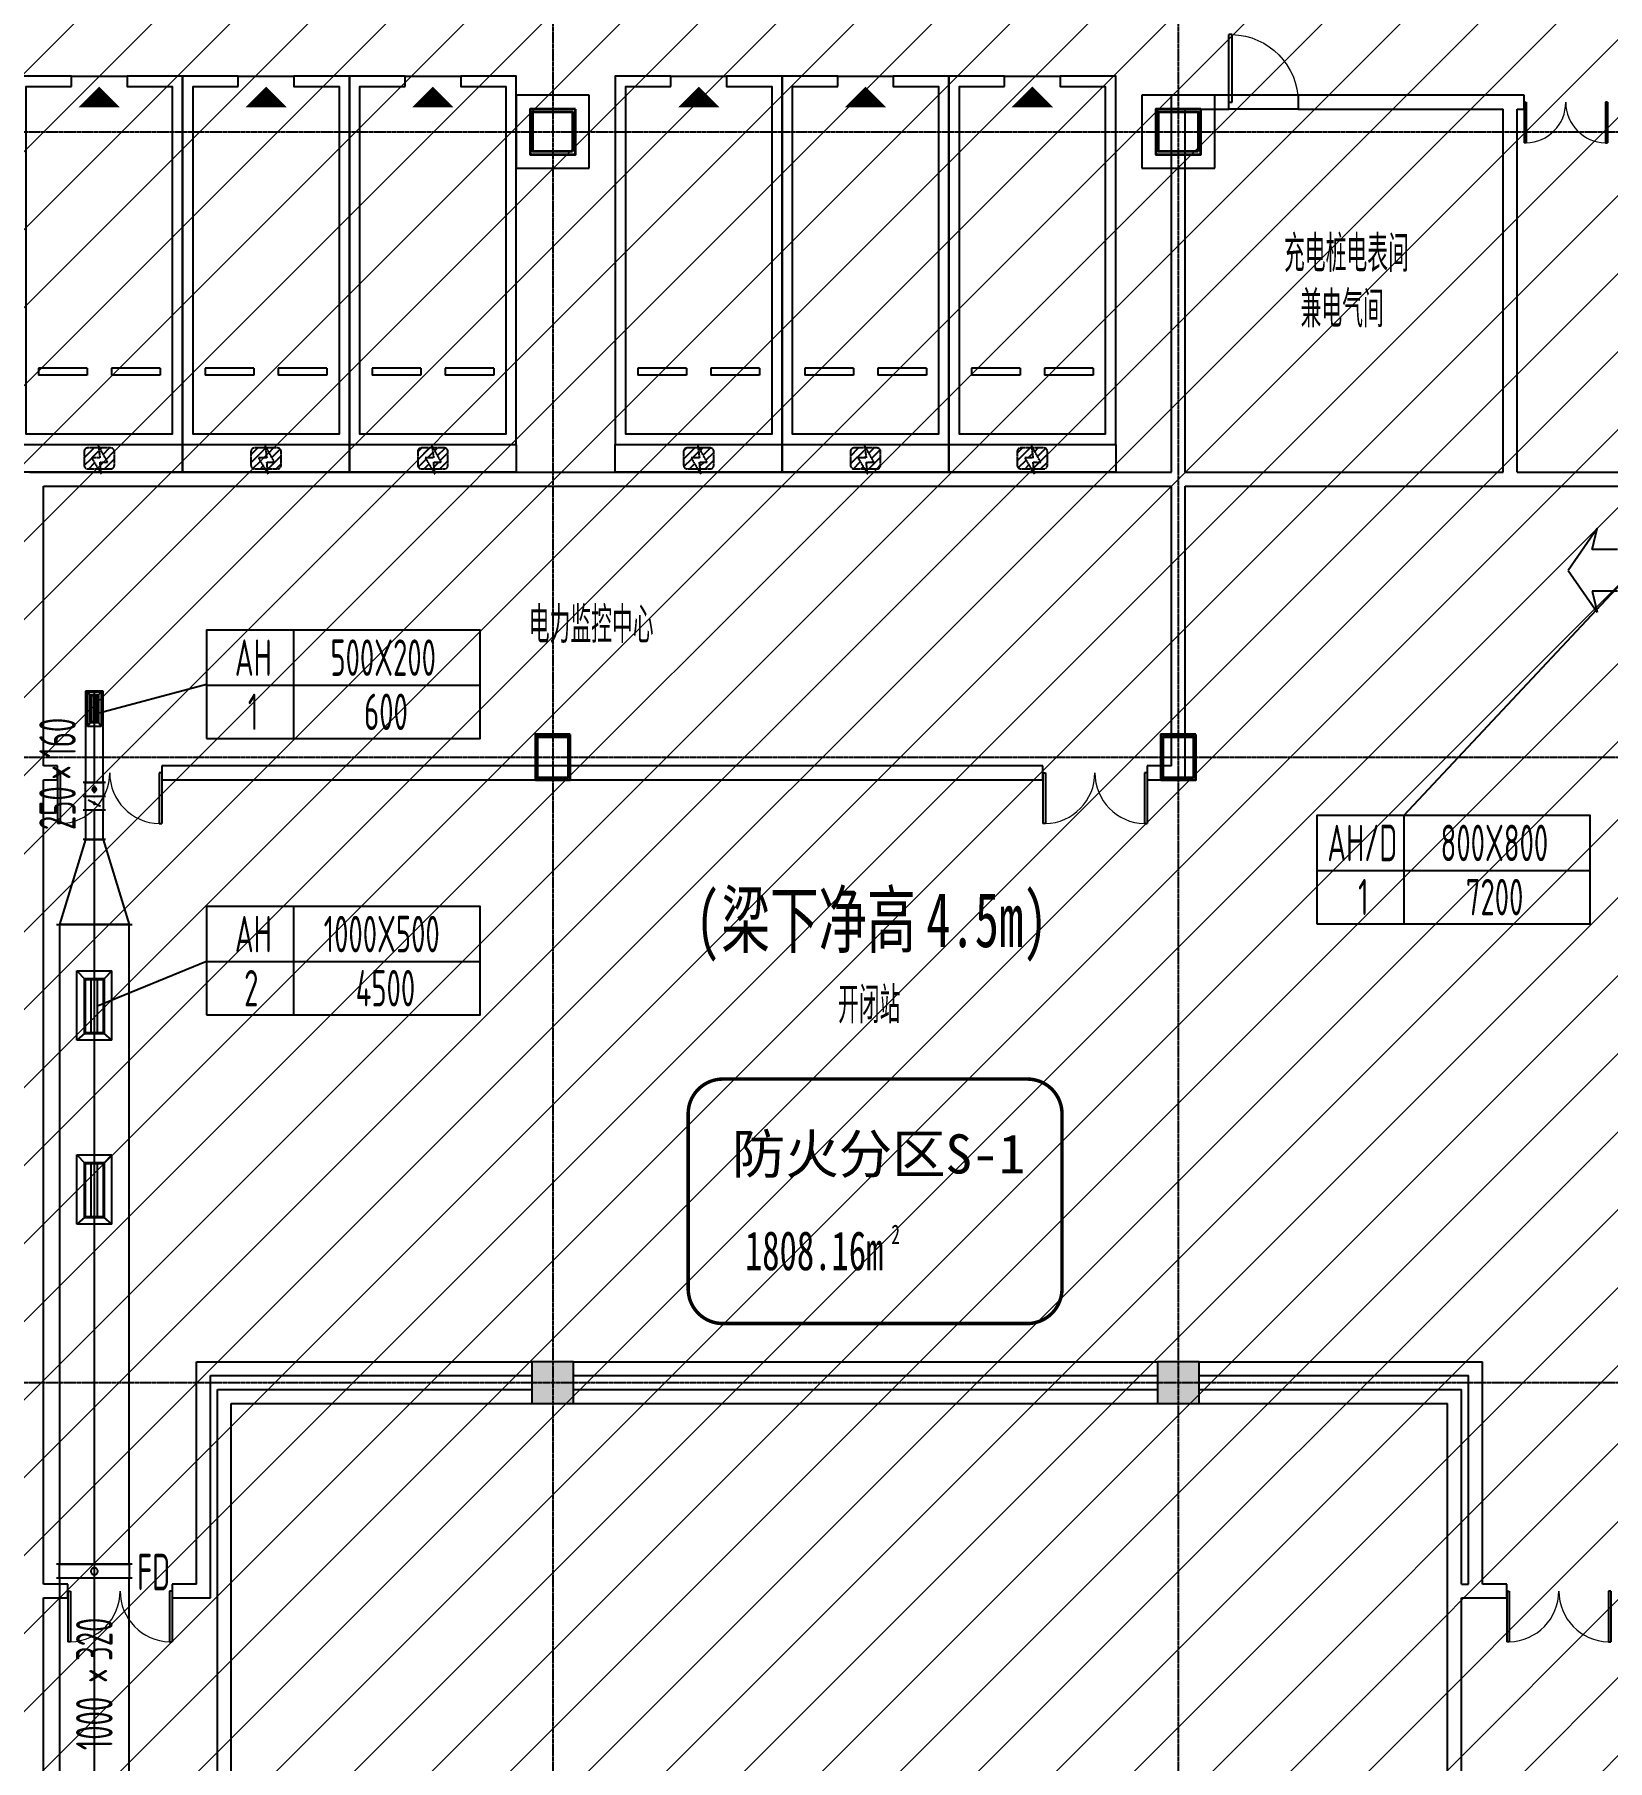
# Model space of a CAD drawing. Extents: x -20827274 to 1300756471, y -549375 to 3431892.
# Drawn here: x -61665 to -39034, y -198699 to -173860 of the extents above; entities that cross this region are included whole.
import ezdxf

# ---------------------------------------------------------------- set-up
doc = ezdxf.new("R2010")
doc.units = 0
doc.header["$LTSCALE"] = 10
for name, pattern in [('CENTER2', [1.125, 0.75, -0.125, 0.125, -0.125]), ('暖附图底图$0$DASH', [0.35, 0.25, -0.1]), ('暖附图底图$0$DOTE', [2.42, 2, -0.2, 0.02, -0.2])]:
    doc.linetypes.add(name, pattern=pattern)
for name, color, linetype in [('1-zs', 3, 'Continuous'), ('1-暖通标注', 4, 'Continuous'), ('1-标注暖通', 4, 'Continuous'), ('DUCT-排风中心线', 5, 'CENTER2'), ('DUCT-排风标注', 3, 'Continuous'), ('DUCT-排风法兰', 2, 'Continuous'), ('DUCT-排风管', 31, 'Continuous'), ('DUCT-排风管端线', 2, 'Continuous'), ('DUCT-排风阀门', 7, 'Continuous'), ('DUCT-排风风口', 7, 'Continuous'), ('PUB_HATCH', 8, 'Continuous'), ('暖附图底图$0$0-绿', 8, 'Continuous'), ('暖附图底图$0$0-蓝', 8, 'Continuous'), ('暖附图底图$0$00-停车位', 8, 'Continuous'), ('暖附图底图$0$1-标注暖通', 8, 'Continuous'), ('暖附图底图$0$A-COLUMN', 8, 'Continuous'), ('暖附图底图$0$A-PUB_HATCH', 8, 'Continuous'), ('暖附图底图$0$A-ROOM_NAME', 8, 'Continuous'), ('暖附图底图$0$A-WALL', 8, 'Continuous'), ('暖附图底图$0$car', 8, 'Continuous'), ('暖附图底图$0$DOOR_FIRE', 8, 'Continuous'), ('暖附图底图$0$DOTE', 8, 'Continuous'), ('暖附图底图$0$SPACE', 8, 'Continuous'), ('暖附图底图$0$WINDOW', 8, 'Continuous')]:
    doc.layers.add(name, color=color, linetype=linetype)
doc.layers.add('F-非人防区', color=105, linetype='Continuous', lineweight=15)
doc.layers.add('暖附图底图$0$钢柱', color=8, linetype='Continuous', lineweight=35)
doc.styles.add('8B2_02', font='tssdeng.shx', dxfattribs={"width": 0.6, "bigfont": 'TSSDCHN.shx'})
doc.styles.add('暖附图底图$0$8B2_02', font='tssdeng.shx', dxfattribs={"width": 0.6, "bigfont": 'TSSDCHN.shx'})
doc.styles.add('暖附图底图$0$黑体', font='simhei.ttf', dxfattribs={"width": 0.65})

# ---------------------------------------------------------------- blocks, each defined once
blk = doc.blocks.new('$风口$00000148')
for p, q in [((100, 262), (100, -262)), ((516, 0), (307, 301)), ((343, 150), (307, 301)), ((0, -200), (0, 200)), ((100, 200), (0, 200)), ((100, 140), (0, 196)), ((0, 118), (100, 140)), ((163, 150), (343, 150)), ((100, 55), (0, 118)), ((0, 29), (100, 55)), ((100, -36), (0, 29)), ((307, -301), (516, 0)), ((0, -63), (100, -36)), ((100, -123), (0, -63)), ((0, -161), (100, -123)), ((100, -200), (0, -161)), ((100, -200), (0, -200)), ((163, -150), (343, -150)), ((343, -150), (307, -301))]:
    blk.add_line(p, q)
blk = doc.blocks.new('$风口$00000108')
for p, q in [((-250, 135), (-190, 75)), ((-250, -135), (-250, 135)), ((250, 135), (200, 75)), ((250, 135), (250, -135)), ((200, 25), (-190, 25)), ((-250, -135), (-190, -75)), ((200, -25), (-190, -25)), ((200, -75), (250, -135)), ((250, -135), (-250, -135))]:
    blk.add_line(p, q)
at = {"linetype": 'Continuous'}
blk.add_line((250, 135), (-250, 135), dxfattribs=at)
at = {"lineweight": 40}
for p, q in [((-190, 75), (200, 75)), ((-190, -75), (-190, 75)), ((200, 75), (200, -75)), ((-190, -75), (200, -75))]:
    blk.add_line(p, q, dxfattribs=at)
blk = doc.blocks.new('暖附图底图$0$车位2400x5300')
at = {"layer": '暖附图底图$0$00-停车位', "color": 251}
for p, q in [((-875, -1000), (-175, -1000)), ((-875, -1100), (-875, -1000)), ((-875, -1100), (-175, -1100)), ((-175, -1100), (-175, -1000)), ((175, -1000), (875, -1000)), ((175, -1100), (175, -1000)), ((175, -1100), (875, -1100)), ((875, -1100), (875, -1000)), ((400, -5300), (-400, -5300))]:
    blk.add_line(p, q, dxfattribs=at)
blk.add_lwpolyline([(400, -5150), (400, -5300), (1200, -5300), (1200, 0), (-1200, 0), (-1200, -5300), (-400, -5300), (-400, -5150), (-1050, -5150), (-1050, -150), (1050, -150), (1050, -5150), (400, -5150)], dxfattribs=at)
blk.add_lwpolyline([(0, -5150, 0, 600, 0), (0, -4850, 600, 600, 0)], format="xyseb", dxfattribs=at)
blk = doc.blocks.new('暖附图底图$0$A$C10817FE3')
at = {"layer": '暖附图底图$0$0-蓝', "color": 9, "linetype": '暖附图底图$0$DASH', "ltscale": 3, "const_width": 50}
blk.add_lwpolyline([(-159602, -29901), (-155223, -29901, 0.414214), (-154723, -29401), (-154723, -26882, 0.414214), (-155223, -26382), (-159602, -26382, 0.414214), (-160102, -26882), (-160102, -29401, 0.414214)], format="xyb", close=True, dxfattribs=at)
at = {"layer": '暖附图底图$0$0-绿', "color": 0, "linetype": '暖附图底图$0$DASH', "style": '暖附图底图$0$黑体'}
blk.add_text('防火分区S-1', height=563.3, dxfattribs=at).set_placement((-159473, -27741))
at = {"layer": '暖附图底图$0$0-绿', "color": 0, "linetype": '暖附图底图$0$DASH', "style": '暖附图底图$0$黑体', "width": 0.65}
for s, height, p in [('2', 282, (-157179, -28758)), ('1808.16m', 563.3, (-159285, -29133))]:
    blk.add_text(s, height=height, dxfattribs=at).set_placement(p)
blk = doc.blocks.new('暖附图底图$0$A$C2EF10B80')
at = {"layer": '暖附图底图$0$A-PUB_HATCH'}
h = blk.add_hatch(dxfattribs=at)
h.set_pattern_fill('ANSI31', color=256, scale=50, angle=-16.4434)
h.set_pattern_definition([(45, (6188.46, 7099.97), (-56.1266, 56.1266), [])])
h.paths.add_polyline_path([(-983, -100, 0.414214), (-1033, -50), (-1184, -50), (-1091, -207), (-1210, -207), (-1204, -250), (-983, -250)])
h.paths.add_polyline_path([(-983, -250), (-1204, -250), (-1190, -350), (-1033, -350, 0.414213), (-983, -300)])
h.paths.add_polyline_path([(-1262, -250), (-1417, -250), (-1417, -300, 0.414215), (-1367, -350), (-1207, -350)])
h.paths.add_polyline_path([(-1221, -50), (-1367, -50, 0.414214), (-1417, -100), (-1417, -250), (-1262, -250), (-1320, -146), (-1212, -146)])
at = {"layer": '暖附图底图$0$car', "linetype": '暖附图底图$0$DASH', "ltscale": 0.5}
blk.add_line((-1367, -350), (-1033, -350), dxfattribs=at)
at = {"layer": '暖附图底图$0$car', "linetype": '暖附图底图$0$DASH'}
blk.add_lwpolyline([(-2400, 0), (0, 0), (0, -400), (-2400, -400)], close=True, dxfattribs=at)
at = {"layer": '暖附图底图$0$car', "linetype": '暖附图底图$0$DASH', "ltscale": 0.5}
blk.add_lwpolyline([(-1320, -146), (-1185, -390), (-1210, -207), (-1091, -207), (-1227, 23), (-1212, -146)], close=True, dxfattribs=at)
for points in [[(-1367, -50, 0.414214), (-1417, -100), (-1417, -300)], [(-1033, -350, 0.414214), (-983, -300), (-983, -100, 0.414214), (-1033, -50), (-1367, -50)]]:
    blk.add_lwpolyline(points, format="xyb", dxfattribs=at)
at = {"layer": '暖附图底图$0$car', "linetype": '暖附图底图$0$DASH'}
blk.add_arc((-1367, -300), 50, 180, 270, dxfattribs=at)
blk = doc.blocks.new('暖附图底图$0$A$C77CA03F4')
at = {"rotation": 16.44344089606073}
for p in [(6792, 2422), (4490, 1742), (2189, 1063)]:
    blk.add_blockref('暖附图底图$0$A$C2EF10B80', p, dxfattribs=at)
blk = doc.blocks.new('暖附图底图$0$A$C00330F2E')
at = {"layer": '暖附图底图$0$A-COLUMN'}
for p, q in [((18375, 200), (17325, 200)), ((17325, 200), (17325, -850)), ((18375, -850), (18375, 200)), ((27375, 200), (26325, 200)), ((26325, 200), (26325, -850)), ((27375, -850), (27375, 200)), ((17325, -850), (18375, -850)), ((26325, -850), (27375, -850))]:
    blk.add_line(p, q, dxfattribs=at)
at = {"layer": '暖附图底图$0$钢柱', "color": 4, "lineweight": 35}
for points in [[(18175, 0), (17525, 0), (17525, -650), (18175, -650)], [(27175, 0), (26525, 0), (26525, -650), (27175, -650)], [(18135, -610), (17565, -610), (17565, -40), (18135, -40)], [(27135, -610), (26565, -610), (26565, -40), (27135, -40)], [(18100, -9000), (17600, -9000), (17600, -9650), (18100, -9650)], [(18070, -9620), (17630, -9620), (17630, -9030), (18070, -9030)], [(27100, -9000), (26600, -9000), (26600, -9650), (27100, -9650)], [(27070, -9620), (26630, -9620), (26630, -9030), (27070, -9030)]]:
    blk.add_lwpolyline(points, close=True, dxfattribs=at)
blk = doc.blocks.new('_FZH')
blk.add_lwpolyline([(-0.5, -0.5), (0.5, -0.5), (0.5, 0.5), (-0.5, 0.5)], close=True)
at = {"layer": 'PUB_HATCH'}
blk.add_solid([(-0.5, -0.5), (0.5, -0.5), (-0.5, 0.5), (0.5, 0.5)], dxfattribs=at)
blk = doc.blocks.new('暖附图底图$0$$DorLib2D$00000002')
for p, q in [((-0.5, 0), (-0.5, 0.4875)), ((-0.475, 0.4875), (-0.5, 0.4875)), ((-0.475, 0), (-0.475, 0.4875)), ((0.475, 0), (0.475, 0.4875)), ((0.475, 0.4875), (0.5, 0.4875)), ((0.5, 0), (0.5, 0.4875)), ((-0.5, 0), (-0.475, 0)), ((0.5, 0), (0.475, 0))]:
    blk.add_line(p, q)
at = {"lineweight": 13}
for centre, start, end in [((-0.4875, 0), 0, 88.53072), ((0.4875, 0), 91.46928, 180)]:
    blk.add_arc(centre, 0.4875, start, end, dxfattribs=at)
blk = doc.blocks.new('暖附图底图$0$$DorLib2D$00000001')
for p, q in [((0.45, 0.975), (0.5, 0.975)), ((0.45, 0), (0.45, 0.975)), ((0.5, 0), (0.5, 0.975)), ((0.5, 0), (0.45, 0))]:
    blk.add_line(p, q)
at = {"lineweight": 13}
blk.add_arc((0.475, 0), 0.975, 91.4693, 180, dxfattribs=at)
blk = doc.blocks.new('暖附图底图$0$AFSFCS')
at = {"layer": '暖附图底图$0$A-WALL'}
for p, q in [((-45308.6, -180160.4), (-45308.6, -174735.4)), ((-44483.6, -174735.4), (-45308.6, -174735.4)), ((-44483.6, -174935.4), (-44483.6, -174735.4)), ((-40433.6, -174735.4), (-43483.6, -174735.4)), ((-43483.6, -174735.4), (-43483.6, -174935.4)), ((-40233.6, -174735.4), (-40433.6, -174735.4)), ((-40233.6, -174935.4), (-40233.6, -174735.4)), ((-45108.6, -180160.4), (-45108.6, -174935.4)), ((-45108.6, -174935.4), (-44483.6, -174935.4)), ((-43483.6, -174935.4), (-40533.6, -174935.4)), ((-40533.6, -180160.4), (-40533.6, -174935.4)), ((-40333.6, -174935.4), (-40233.6, -174935.4)), ((-40333.6, -180160.4), (-40333.6, -174935.4)), ((-61733.6, -180160.4), (-45308.6, -180160.4)), ((-45108.6, -180160.4), (-40533.6, -180160.4)), ((-40333.6, -180160.4), (-38533.6, -180160.4)), ((-61533.6, -180360.4), (-45308.6, -180360.4)), ((-61533.6, -184260.4), (-61533.6, -180360.4)), ((-45308.6, -184385.4), (-45308.6, -180360.4)), ((-45108.6, -184585.4), (-45108.6, -180360.4)), ((-45108.6, -180360.4), (-40433.6, -180360.4)), ((-40433.6, -180360.4), (-38633.6, -180360.4)), ((-61533.6, -184385.4), (-61533.6, -184260.4)), ((-61333.6, -184385.4), (-61533.6, -184385.4)), ((-61333.6, -184585.4), (-61333.6, -184385.4)), ((-47158.6, -184385.4), (-59833.6, -184385.4)), ((-59833.6, -184385.4), (-59833.6, -184585.4)), ((-47158.6, -184585.4), (-47158.6, -184385.4)), ((-45308.6, -184385.4), (-45658.6, -184385.4)), ((-45658.6, -184385.4), (-45658.6, -184585.4)), ((-61533.6, -184585.4), (-61333.6, -184585.4)), ((-61533.6, -196160.4), (-61533.6, -184585.4)), ((-59833.6, -184585.4), (-47158.6, -184585.4)), ((-45658.6, -184585.4), (-45108.6, -184585.4)), ((-59333.6, -192960.4), (-54508.6, -192960.4)), ((-59333.6, -196160.4), (-59333.6, -192960.4)), ((-53908.6, -192960.4), (-45508.6, -192960.4)), ((-44908.6, -192960.4), (-40833.6, -192960.4)), ((-40833.6, -196160.4), (-40833.6, -192960.4)), ((-59133.6, -193160.4), (-54508.6, -193160.4)), ((-59133.6, -196360.4), (-59133.6, -193160.4)), ((-53908.6, -193160.4), (-45508.6, -193160.4)), ((-44908.6, -193160.4), (-41033.6, -193160.4)), ((-41033.6, -196160.4), (-41033.6, -193160.4)), ((-59033.6, -193360.4), (-54508.6, -193360.4)), ((-59033.6, -200560.4), (-59033.6, -193360.4)), ((-53908.6, -193360.4), (-45508.6, -193360.4)), ((-44908.6, -193360.4), (-41133.6, -193360.4)), ((-41133.6, -196160.4), (-41133.6, -193360.4)), ((-58833.6, -193560.4), (-54508.6, -193560.4)), ((-58833.6, -200360.4), (-58833.6, -193560.4)), ((-53908.6, -193560.4), (-45508.6, -193560.4)), ((-44908.6, -193560.4), (-41333.6, -193560.4)), ((-41333.6, -196260.4), (-41333.6, -193560.4)), ((-61183.6, -196160.4), (-61533.6, -196160.4)), ((-61183.6, -196360.4), (-61183.6, -196160.4)), ((-59333.6, -196160.4), (-59683.6, -196160.4)), ((-59683.6, -196160.4), (-59683.6, -196360.4)), ((-41133.6, -196160.4), (-41033.6, -196160.4)), ((-40483.6, -196160.4), (-40833.6, -196160.4)), ((-40483.6, -196360.4), (-40483.6, -196160.4)), ((-61533.6, -196360.4), (-61183.6, -196360.4)), ((-61533.6, -198910.4), (-61533.6, -196360.4)), ((-59683.6, -196360.4), (-59133.6, -196360.4)), ((-41333.6, -213560.4), (-41333.6, -196260.4)), ((-41133.6, -213760.4), (-41133.6, -196360.4)), ((-41133.6, -196360.4), (-40933.6, -196360.4)), ((-40933.6, -196360.4), (-40483.6, -196360.4))]:
    blk.add_line(p, q, dxfattribs=at)
at = {"layer": '暖附图底图$0$DOTE', "color": 16, "linetype": '暖附图底图$0$DOTE', "ltscale": 1.5}
for p, q in [((-54208.6, -155629.3), (-54208.6, -385768.2)), ((-45208.6, -155629.3), (-45208.6, -385768.2)), ((-113117.3, -175260.4), (10791.4, -175260.4)), ((-113117.3, -184260.4), (10791.4, -184260.4)), ((-113117.3, -193260.4), (10791.4, -193260.4))]:
    blk.add_line(p, q, dxfattribs=at)
at = {"layer": '暖附图底图$0$WINDOW'}
for p, q in [((-43483.6, -174735.4), (-44483.6, -174735.4)), ((-43483.6, -174935.4), (-44483.6, -174935.4))]:
    blk.add_line(p, q, dxfattribs=at)
for name, p in [('暖附图底图$0$A$C10817FE3', (107841.4, -162510.4)), ('暖附图底图$0$A$C00330F2E', (-72058.6, -174935.4))]:
    blk.add_blockref(name, p)
for name, p, rotation in [('暖附图底图$0$A$C77CA03F4', (-62033.6, -183360.4), 73.55655642770577), ('暖附图底图$0$A$C2EF10B80', (-61933.6, -180160.4), 179.9999973237665), ('暖附图底图$0$A$C2EF10B80', (-59533.6, -180160.4), 179.9999973237665), ('暖附图底图$0$A$C2EF10B80', (-57133.6, -180160.4), 179.9999973237665), ('暖附图底图$0$A$C2EF10B80', (-53308.6, -180160.4), 179.9999973237665), ('暖附图底图$0$A$C2EF10B80', (-50908.6, -180160.4), 179.9999973237665), ('暖附图底图$0$A$C2EF10B80', (-48508.6, -180160.4), 179.9999973237665), ('暖附图底图$0$A$C77CA03F4', (-62033.6, -192360.4), 73.55655642770577)]:
    blk.add_blockref(name, p, dxfattribs=dict(rotation=rotation))
at = {"layer": '暖附图底图$0$00-停车位', "rotation": 180}
for p in [(-60733.6, -179760.4), (-58333.6, -179760.4), (-55933.6, -179760.4), (-52108.6, -179760.4), (-49708.6, -179760.4), (-47308.6, -179760.4)]:
    blk.add_blockref('暖附图底图$0$车位2400x5300', p, dxfattribs=at)
at = {"layer": '暖附图底图$0$A-COLUMN', "xscale": 600, "yscale": 600, "zscale": 600, "rotation": 90}
for p in [(-54208.6, -193260.4), (-45208.6, -193260.4)]:
    blk.add_blockref('_FZH', p, dxfattribs=at)
at = {"layer": '暖附图底图$0$DOOR_FIRE', "zscale": 200}
for p, xscale, yscale, rotation in [((-39633.6, -174835.4), 1200, 1200, 180.0000000000023), ((-60583.6, -184485.4), -1500, -1500, 7.715800646514608e-12), ((-46408.6, -184485.4), -1500, -1500, 7.715800646514608e-12)]:
    blk.add_blockref('暖附图底图$0$$DorLib2D$00000002', p, dxfattribs=dict(at, xscale=xscale, yscale=yscale, rotation=rotation))
at = {"layer": '暖附图底图$0$DOOR_FIRE', "xscale": -1500, "yscale": -1500, "zscale": 200}
for p in [(-60433.6, -196260.4), (-39733.6, -196260.4)]:
    blk.add_blockref('暖附图底图$0$$DorLib2D$00000002', p, dxfattribs=at)
at = {"layer": '暖附图底图$0$WINDOW', "xscale": 1000, "yscale": -1000, "zscale": 200, "rotation": 180.0000000000011}
blk.add_blockref('暖附图底图$0$$DorLib2D$00000001', (-43983.6, -174835.4), dxfattribs=at)
at = {"layer": '暖附图底图$0$A-ROOM_NAME', "style": '暖附图底图$0$8B2_02', "width": 0.6}
for s, p in [('充电桩电表间', (-43687.1, -177277.4)), ('兼电气间', (-43448.9, -178074.9)), ('电力监控中心', (-54553.4, -182619.4)), ('开闭站', (-50104, -188091.2))]:
    blk.add_text(s, height=525, dxfattribs=at).set_placement(p)
at = {"layer": '暖附图底图$0$SPACE', "style": '暖附图底图$0$黑体', "width": 0.65}
for s, height, p in [('(', 788.6, (-52151.5, -186993.8)), ('梁下净高', 788.61, (-51782.9, -186993.8)), ('4.5m)', 788.61, (-48834.1, -186993.8))]:
    blk.add_text(s, height=height, dxfattribs=at).set_placement(p)
blk = doc.blocks.new('暖附图底图')
at = {"layer": '暖附图底图$0$1-标注暖通', "linetype": '暖附图底图$0$DASH'}
blk.add_blockref('暖附图底图$0$AFSFCS', (500000, 0), dxfattribs=at)

msp = doc.modelspace()

# ---------------------------------------------------------------- hatches: boundary and pattern name
at = {"layer": 'F-非人防区'}
h = msp.add_hatch(dxfattribs=at)
h.set_pattern_fill('ANSI31', color=8, scale=500)
h.set_pattern_definition([(45, (-67108.6, 126739.6), (-561.266, 561.266), [])])
edge = h.paths.add_edge_path()
edge.add_line((26041.4, -160910.4), (26041.4, -174910.4))
edge.add_line((26041.4, -174910.4), (44466.4, -174910.4))
edge.add_line((44466.4, -174910.4), (44466.4, -230535.4))
edge.add_line((44466.4, -230535.4), (29591.4, -230535.4))
edge.add_line((29591.4, -230535.4), (29591.4, -228585.4))
edge.add_line((29591.4, -228585.4), (32466.4, -228585.4))
edge.add_line((32466.4, -228585.4), (32466.4, -223185.4))
edge.add_line((32466.4, -223185.4), (6116.4, -223185.4))
edge.add_line((6116.4, -223185.4), (6116.4, -236210.4))
edge.add_line((6116.4, -236210.4), (5916.4, -236210.4))
edge.add_line((5916.4, -236210.4), (5921.1, -289912.2))
edge.add_line((5921.1, -289912.2), (35191.4, -289912.2))
edge.add_line((35191.4, -289912.2), (35191.4, -296310.4))
edge.add_line((35191.4, -296310.4), (35041.4, -296310.4))
edge.add_line((35041.4, -296310.4), (35041.4, -296910.4))
edge.add_line((35041.4, -296910.4), (35641.4, -296910.4))
edge.add_line((35641.4, -296910.4), (44736.4, -305099.6))
edge.add_line((44736.4, -305099.6), (22456.5, -329844))
edge.add_line((22456.5, -329844), (22456.5, -340006.4))
edge.add_line((22456.5, -340006.4), (-13248.1, -379660.4))
edge.add_line((-13248.1, -379660.4), (-90108.6, -379660.4))
edge.add_line((-90108.6, -379660.4), (-90108.6, -373660.4))
edge.add_line((-90108.6, -373660.4), (-91358.6, -373660.4))
edge.add_arc((-91358.6, -361660.4), 12000, 180, 270, ccw=False)
edge.add_line((-103358.6, -361660.4), (-103358.6, -333450.4))
edge.add_line((-103358.6, -333450.4), (-95358.6, -333436.6))
edge.add_line((-95358.6, -333436.6), (-95358.6, -160610.4))
edge.add_line((-95358.6, -160610.4), (-86333.4, -160610.4))
edge.add_line((-86333.4, -160610.4), (-86333.6, -149790))
edge.add_line((-86333.6, -149790), (-73433.4, -149790))
edge.add_line((-73433.4, -149790), (-73433.4, -160610.4))
edge.add_line((-73433.4, -160610.4), (26041.4, -160910.4))

# ---------------------------------------------------------------- linework, layer by layer
at = {"layer": '1-暖通标注'}
for p, q in [((-41964.7, -185099.4), (-38765.5, -181683.2, 2600)), ((-59190.2, -183212.1), (-60804.4, -183644.6, 2000)), ((-59190.2, -187201.2), (-60758.1, -187843.4, 2600))]:
    msp.add_line(p, q, dxfattribs=at)
at = {"layer": '1-标注暖通'}
for points in [[(-59190.2, -183991.5), (-55254.3, -183991.5), (-55254.3, -182432.7), (-59190.2, -182432.7)], [(-43217.1, -186658.2), (-39281.2, -186658.2), (-39281.2, -185099.4), (-43217.1, -185099.4)], [(-59190.2, -187969.6), (-55254.3, -187969.6), (-55254.3, -186410.8), (-59190.2, -186410.8)]]:
    msp.add_lwpolyline(points, close=True, dxfattribs=at)
for points in [[(-57937.8, -182432.7), (-57937.8, -183991.5)], [(-59190.2, -183223.1), (-55254.3, -183223.1)], [(-41964.7, -185099.4), (-41964.7, -186658.2)], [(-43217.1, -185889.8), (-39281.2, -185889.8)], [(-57937.8, -186410.8), (-57937.8, -187969.6)], [(-59190.2, -187201.2), (-55254.3, -187201.2)]]:
    msp.add_lwpolyline(points, dxfattribs=at)
at = {"layer": 'DUCT-排风中心线'}
for p, q in [((-60804.4, -183310.5), (-60804.4, -184623.7)), ((-60804.4, -185024.3), (-60804.4, -185444.8)), ((-60804.4, -185445), (-60804.4, -186670)), ((-60804.4, -186670.2), (-60804.4, -195876.1)), ((-60804.4, -196076.5), (-60804.4, -208492.8))]:
    msp.add_line(p, q, dxfattribs=at)
at = {"layer": 'DUCT-排风法兰'}
for p, q in [((-60641.9, -184623.8), (-60966.9, -184623.8)), ((-60641.9, -184824), (-60966.9, -184824)), ((-60641.9, -185024.2), (-60966.9, -185024.2)), ((-60641.9, -185444.9), (-60966.9, -185444.9)), ((-61349.4, -186670.1), (-60259.4, -186670.1)), ((-60259.4, -195876.2), (-61349.4, -195876.2)), ((-60259.4, -196076.4), (-61349.4, -196076.4))]:
    msp.add_line(p, q, dxfattribs=at)
at = {"layer": 'DUCT-排风法兰', "color": 18, "true_color": 0x000000}
for p in [(-60804.4, -184623.7, 2000), (-60804.4, -184623.9, 2000), (-60804.4, -184823.9, 2000), (-60804.4, -184824.1, 2000), (-60804.4, -185024.1, 2000), (-60804.4, -185024.3, 2000), (-60804.4, -185444.8, 2000), (-60804.4, -185445, 2000), (-60804.4, -186670, 2000), (-60804.4, -186670.2, 2000), (-60804.4, -195876.1, 2000), (-60804.4, -195876.3, 2000), (-60804.4, -196076.3, 2000), (-60804.4, -196076.5, 2000)]:
    msp.add_point(p, dxfattribs=at)
at = {"layer": 'DUCT-排风管'}
for p, q in [((-60929.4, -183310.5), (-60929.4, -184623.7)), ((-60679.4, -183310.5), (-60929.4, -183310.5)), ((-60679.4, -184623.7), (-60679.4, -183310.5)), ((-60929.4, -184623.7), (-60679.4, -184623.7)), ((-60929.4, -184823.9), (-60929.4, -184623.9)), ((-60679.4, -184623.9), (-60679.4, -184823.9)), ((-60929.4, -185024.1), (-60929.4, -184824.1)), ((-60929.4, -185024.3), (-60929.4, -185444.8)), ((-60679.4, -185024.3), (-60929.4, -185024.3)), ((-60679.4, -184824.1), (-60679.4, -185024.1)), ((-60679.4, -185444.8), (-60679.4, -185024.3)), ((-60929.4, -185445), (-61304.4, -186670)), ((-60929.4, -185444.8), (-60679.4, -185444.8)), ((-60679.4, -185445), (-60304.4, -186670)), ((-61304.4, -186670.2), (-61304.4, -195876.1)), ((-60304.4, -186670.2), (-61304.4, -186670.2)), ((-60304.4, -195876.1), (-60304.4, -186670.2)), ((-61304.4, -195876.1), (-60304.4, -195876.1)), ((-61304.4, -196076.3), (-61304.4, -195876.3)), ((-60304.4, -195876.3), (-60304.4, -196076.3)), ((-61304.4, -196076.5), (-61304.4, -208492.8)), ((-60304.4, -196076.5), (-61304.4, -196076.5)), ((-60304.4, -208492.8), (-60304.4, -196076.5))]:
    msp.add_line(p, q, dxfattribs=at)
at = {"layer": 'DUCT-排风管', "color": 18, "true_color": 0x000000}
for p in [(-60804.4, -185445, 2000), (-60804.4, -186670, 2000)]:
    msp.add_point(p, dxfattribs=at)
at = {"layer": 'DUCT-排风管端线'}
for p, q in [((-60679.4, -184623.9), (-60929.4, -184623.9)), ((-60679.4, -184823.9), (-60929.4, -184823.9)), ((-60679.4, -184824.1), (-60929.4, -184824.1)), ((-60679.4, -185024.1), (-60929.4, -185024.1)), ((-60679.4, -185445), (-60929.4, -185445)), ((-61304.4, -186670), (-60304.4, -186670)), ((-60304.4, -195876.3), (-61304.4, -195876.3)), ((-60304.4, -196076.3), (-61304.4, -196076.3))]:
    msp.add_line(p, q, dxfattribs=at)
at = {"layer": 'DUCT-排风阀门'}
for p, q in [((-60835.3, -184719.1), (-60835.6, -184723.9)), ((-60835.6, -184723.9), (-60835.3, -184728.8)), ((-60834.1, -184714.3), (-60835.3, -184719.1)), ((-60835.3, -184728.8), (-60834.1, -184733.6)), ((-60832.2, -184709.8), (-60834.1, -184714.3)), ((-60834.1, -184733.6), (-60832.2, -184738.1)), ((-60829.7, -184705.6), (-60832.2, -184709.8)), ((-60832.2, -184738.1), (-60829.7, -184742.3)), ((-60826.5, -184701.8), (-60829.7, -184705.6)), ((-60829.7, -184742.3), (-60826.5, -184746)), ((-60822.8, -184698.7), (-60826.5, -184701.8)), ((-60826.5, -184746), (-60822.8, -184749.2)), ((-60818.6, -184696.1), (-60822.8, -184698.7)), ((-60822.8, -184749.2), (-60818.6, -184751.8)), ((-60814, -184694.2), (-60818.6, -184696.1)), ((-60818.6, -184751.8), (-60814, -184753.7)), ((-60809.3, -184693.1), (-60814, -184694.2)), ((-60814, -184753.7), (-60809.3, -184754.8)), ((-60804.4, -184692.7), (-60809.3, -184693.1)), ((-60809.3, -184754.8), (-60804.4, -184755.2)), ((-60804.4, -184669.3), (-60804.4, -184778.6)), ((-60799.5, -184693.1), (-60804.4, -184692.7)), ((-60804.4, -184755.2), (-60799.5, -184754.8)), ((-60794.7, -184694.2), (-60799.5, -184693.1)), ((-60799.5, -184754.8), (-60794.7, -184753.7)), ((-60790.2, -184696.1), (-60794.7, -184694.2)), ((-60794.7, -184753.7), (-60790.2, -184751.8)), ((-60786, -184698.7), (-60790.2, -184696.1)), ((-60790.2, -184751.8), (-60786, -184749.2)), ((-60782.3, -184701.8), (-60786, -184698.7)), ((-60786, -184749.2), (-60782.3, -184746)), ((-60779.1, -184705.6), (-60782.3, -184701.8)), ((-60782.3, -184746), (-60779.1, -184742.3)), ((-60776.5, -184709.8), (-60779.1, -184705.6)), ((-60779.1, -184742.3), (-60776.5, -184738.1)), ((-60774.7, -184714.3), (-60776.5, -184709.8)), ((-60776.5, -184738.1), (-60774.7, -184733.6)), ((-60773.5, -184719.1), (-60774.7, -184714.3)), ((-60774.7, -184733.6), (-60773.5, -184728.8)), ((-60773.1, -184723.9), (-60773.5, -184719.1)), ((-60773.5, -184728.8), (-60773.1, -184723.9)), ((-60716.9, -184967.9), (-60891.9, -184880.4)), ((-60818.1, -184922.2), (-60818.2, -184924.8)), ((-60818.2, -184924.8), (-60817.9, -184927.4)), ((-60817.5, -184919.6), (-60818.1, -184922.2)), ((-60817.9, -184927.4), (-60817, -184929.9)), ((-60816.4, -184917.2), (-60817.5, -184919.6)), ((-60817, -184929.9), (-60815.7, -184932.2)), ((-60814.9, -184915.1), (-60816.4, -184917.2)), ((-60815.7, -184932.2), (-60813.9, -184934.2)), ((-60813, -184913.3), (-60814.9, -184915.1)), ((-60813.9, -184934.2), (-60811.9, -184935.8)), ((-60813.7, -184922.8), (-60813.8, -184924.6)), ((-60813.8, -184924.6), (-60813.5, -184926.4)), ((-60813.3, -184921.1), (-60813.7, -184922.8)), ((-60813.5, -184926.4), (-60812.9, -184928)), ((-60812.5, -184919.5), (-60813.3, -184921.1)), ((-60810.7, -184911.8), (-60813, -184913.3)), ((-60812.9, -184928), (-60812, -184929.6)), ((-60811.5, -184918), (-60812.5, -184919.5)), ((-60812, -184929.6), (-60810.9, -184930.9)), ((-60811.9, -184935.8), (-60809.5, -184937)), ((-60810.2, -184916.8), (-60811.5, -184918)), ((-60811, -184923.2), (-60811.1, -184924.5)), ((-60811.1, -184924.5), (-60810.9, -184925.7)), ((-60810.7, -184921.9), (-60811, -184923.2)), ((-60810.9, -184925.7), (-60810.5, -184926.9)), ((-60810.9, -184930.9), (-60809.5, -184932)), ((-60808.3, -184910.9), (-60810.7, -184911.8)), ((-60810.2, -184920.8), (-60810.7, -184921.9)), ((-60810.5, -184926.9), (-60809.9, -184928)), ((-60808.7, -184915.8), (-60810.2, -184916.8)), ((-60809.5, -184919.7), (-60810.2, -184920.8)), ((-60809.9, -184928), (-60809, -184929)), ((-60808.5, -184918.9), (-60809.5, -184919.7)), ((-60809.5, -184932), (-60807.9, -184932.8)), ((-60809.5, -184937), (-60807, -184937.7)), ((-60809, -184929), (-60808, -184929.8)), ((-60807, -184915.1), (-60808.7, -184915.8)), ((-60807.5, -184918.2), (-60808.5, -184918.9)), ((-60805.7, -184910.4), (-60808.3, -184910.9)), ((-60808, -184929.8), (-60806.9, -184930.4)), ((-60807.9, -184932.8), (-60806.2, -184933.4)), ((-60806.3, -184917.7), (-60807.5, -184918.2)), ((-60805.3, -184914.8), (-60807, -184915.1)), ((-60807, -184937.7), (-60804.4, -184938)), ((-60806.9, -184930.4), (-60805.7, -184930.7)), ((-60805, -184917.5), (-60806.3, -184917.7)), ((-60806.2, -184933.4), (-60804.4, -184933.5)), ((-60803.1, -184910.4), (-60805.7, -184910.4)), ((-60805.7, -184930.7), (-60804.4, -184930.8)), ((-60803.5, -184914.8), (-60805.3, -184914.8)), ((-60803.8, -184917.5), (-60805, -184917.5)), ((-60804.4, -184930.8), (-60803.1, -184930.7)), ((-60804.4, -184933.5), (-60802.6, -184933.4)), ((-60804.4, -184938), (-60801.8, -184937.7)), ((-60802.5, -184917.7), (-60803.8, -184917.5)), ((-60801.7, -184915.1), (-60803.5, -184914.8)), ((-60800.5, -184910.9), (-60803.1, -184910.4)), ((-60803.1, -184930.7), (-60801.9, -184930.4)), ((-60802.6, -184933.4), (-60800.9, -184932.8)), ((-60801.3, -184918.2), (-60802.5, -184917.7)), ((-60801.9, -184930.4), (-60800.8, -184929.8)), ((-60801.8, -184937.7), (-60799.2, -184937)), ((-60800.1, -184915.8), (-60801.7, -184915.1)), ((-60800.2, -184918.9), (-60801.3, -184918.2)), ((-60800.9, -184932.8), (-60799.3, -184932)), ((-60800.8, -184929.8), (-60799.8, -184929)), ((-60798, -184911.8), (-60800.5, -184910.9)), ((-60799.3, -184919.7), (-60800.2, -184918.9)), ((-60798.6, -184916.8), (-60800.1, -184915.8)), ((-60799.8, -184929), (-60798.9, -184928)), ((-60798.6, -184920.8), (-60799.3, -184919.7)), ((-60799.3, -184932), (-60797.9, -184930.9)), ((-60799.2, -184937), (-60796.9, -184935.8)), ((-60798.9, -184928), (-60798.3, -184926.9)), ((-60797.3, -184918), (-60798.6, -184916.8)), ((-60798.1, -184921.9), (-60798.6, -184920.8)), ((-60798.3, -184926.9), (-60797.9, -184925.7)), ((-60797.8, -184923.2), (-60798.1, -184921.9)), ((-60795.8, -184913.3), (-60798, -184911.8)), ((-60797.9, -184925.7), (-60797.7, -184924.5)), ((-60797.9, -184930.9), (-60796.8, -184929.6)), ((-60797.7, -184924.5), (-60797.8, -184923.2)), ((-60796.3, -184919.5), (-60797.3, -184918)), ((-60796.9, -184935.8), (-60794.8, -184934.2)), ((-60796.8, -184929.6), (-60795.9, -184928)), ((-60795.5, -184921.1), (-60796.3, -184919.5)), ((-60795.9, -184928), (-60795.3, -184926.4)), ((-60793.9, -184915.1), (-60795.8, -184913.3)), ((-60795.1, -184922.8), (-60795.5, -184921.1)), ((-60795.3, -184926.4), (-60795, -184924.6)), ((-60795, -184924.6), (-60795.1, -184922.8)), ((-60794.8, -184934.2), (-60793.1, -184932.2)), ((-60792.4, -184917.2), (-60793.9, -184915.1)), ((-60793.1, -184932.2), (-60791.8, -184929.9)), ((-60791.3, -184919.6), (-60792.4, -184917.2)), ((-60791.8, -184929.9), (-60790.9, -184927.4)), ((-60790.7, -184922.2), (-60791.3, -184919.6)), ((-60790.9, -184927.4), (-60790.6, -184924.8)), ((-60790.6, -184924.8), (-60790.7, -184922.2)), ((-60853.5, -195966.9), (-60854.3, -195973.2)), ((-60854.3, -195973.2), (-60854.3, -195979.4)), ((-60851.9, -195960.8), (-60853.5, -195966.9)), ((-60849.6, -195955), (-60851.9, -195960.8)), ((-60846.6, -195949.5), (-60849.6, -195955)), ((-60842.9, -195944.4), (-60846.6, -195949.5)), ((-60838.6, -195939.8), (-60842.9, -195944.4)), ((-60833.8, -195935.8), (-60838.6, -195939.8)), ((-60828.5, -195932.5), (-60833.8, -195935.8)), ((-60822.8, -195929.8), (-60828.5, -195932.5)), ((-60816.8, -195927.9), (-60822.8, -195929.8)), ((-60810.7, -195926.7), (-60816.8, -195927.9)), ((-60804.4, -195926.3), (-60810.7, -195926.7)), ((-60804.4, -195888.8), (-60804.4, -196063.8)), ((-60798.1, -195926.7), (-60804.4, -195926.3)), ((-60792, -195927.9), (-60798.1, -195926.7)), ((-60786, -195929.8), (-60792, -195927.9)), ((-60780.3, -195932.5), (-60786, -195929.8)), ((-60775, -195935.8), (-60780.3, -195932.5)), ((-60770.2, -195939.8), (-60775, -195935.8)), ((-60765.9, -195944.4), (-60770.2, -195939.8)), ((-60762.2, -195949.5), (-60765.9, -195944.4)), ((-60759.2, -195955), (-60762.2, -195949.5)), ((-60756.8, -195960.8), (-60759.2, -195955)), ((-60755.3, -195966.9), (-60756.8, -195960.8)), ((-60754.5, -195973.2), (-60755.3, -195966.9)), ((-60754.5, -195979.4), (-60754.5, -195973.2)), ((-60854.3, -195979.4), (-60853.5, -195985.7)), ((-60853.5, -195985.7), (-60851.9, -195991.7)), ((-60851.9, -195991.7), (-60849.6, -195997.6)), ((-60849.6, -195997.6), (-60846.6, -196003.1)), ((-60846.6, -196003.1), (-60842.9, -196008.2)), ((-60842.9, -196008.2), (-60838.6, -196012.7)), ((-60838.6, -196012.7), (-60833.8, -196016.7)), ((-60833.8, -196016.7), (-60828.5, -196020.1)), ((-60828.5, -196020.1), (-60822.8, -196022.8)), ((-60822.8, -196022.8), (-60816.8, -196024.7)), ((-60816.8, -196024.7), (-60810.7, -196025.9)), ((-60810.7, -196025.9), (-60804.4, -196026.3)), ((-60804.4, -196026.3), (-60798.1, -196025.9)), ((-60798.1, -196025.9), (-60792, -196024.7)), ((-60792, -196024.7), (-60786, -196022.8)), ((-60786, -196022.8), (-60780.3, -196020.1)), ((-60780.3, -196020.1), (-60775, -196016.7)), ((-60775, -196016.7), (-60770.2, -196012.7)), ((-60770.2, -196012.7), (-60765.9, -196008.2)), ((-60765.9, -196008.2), (-60762.2, -196003.1)), ((-60762.2, -196003.1), (-60759.2, -195997.6)), ((-60759.2, -195997.6), (-60756.8, -195991.7)), ((-60756.8, -195991.7), (-60755.3, -195985.7)), ((-60755.3, -195985.7), (-60754.5, -195979.4))]:
    msp.add_line(p, q, dxfattribs=at)

# ---------------------------------------------------------------- block references
at = {"layer": '1-zs'}
msp.add_blockref('暖附图底图', (-500000, 0), dxfattribs=at)
at = {"layer": 'DUCT-排风风口', "xscale": 2}
for name, p, yscale, rotation in [('$风口$00000148', (-38565.5, -181572.2, 2600), 2, 180), ('$风口$00000108', (-60804.4, -187833.4, 2600), 1.851851851851852, 270), ('$风口$00000108', (-60804.4, -190480.8, 2600), 1.851851851851852, 270)]:
    msp.add_blockref(name, p, dxfattribs=dict(at, yscale=yscale, rotation=rotation))
at = {"layer": 'DUCT-排风风口', "yscale": 0.7407407407407408, "rotation": 90}
msp.add_blockref('$风口$00000108', (-60804.4, -183568.6, 2600), dxfattribs=at)

# ---------------------------------------------------------------- texts
at = {"layer": '1-标注暖通', "style": '8B2_02', "width": 0.6}
for s, p in [('AH', (-58782.1, -183090.4)), ('500X200', (-57407.7, -183090.4)), ('1', (-58594.3, -183869.8)), ('600', (-56923.1, -183869.8)), ('AH/D', (-43063.4, -185757.1)), ('800X800', (-41434.7, -185757.1)), ('1', (-42621.2, -186536.5)), ('7200', (-41071.2, -186536.5)), ('AH', (-58782.1, -187068.5)), ('1000X500', (-57504.7, -187068.5)), ('2', (-58648.8, -187847.9)), ('4500', (-57044.3, -187847.9)), ('FD', (-60187.7, -196250.1))]:
    msp.add_text(s, height=525, dxfattribs=at).set_placement(p)
at = {"layer": 'DUCT-排风标注', "style": '8B2_02', "width": 0.6}
for s, p in [('160', (-61071.1, -184267.3)), ('×', (-61071.1, -184582.3)), ('250', (-61071.1, -185309.3)), ('320', (-60541.9, -197266.5, 2000)), ('×', (-60541.9, -197581.5, 2000)), ('1000', (-60541.9, -198550.7, 2000))]:
    msp.add_text(s, height=525, rotation=90, dxfattribs=at).set_placement(p)

doc.saveas('drawing.dxf')
